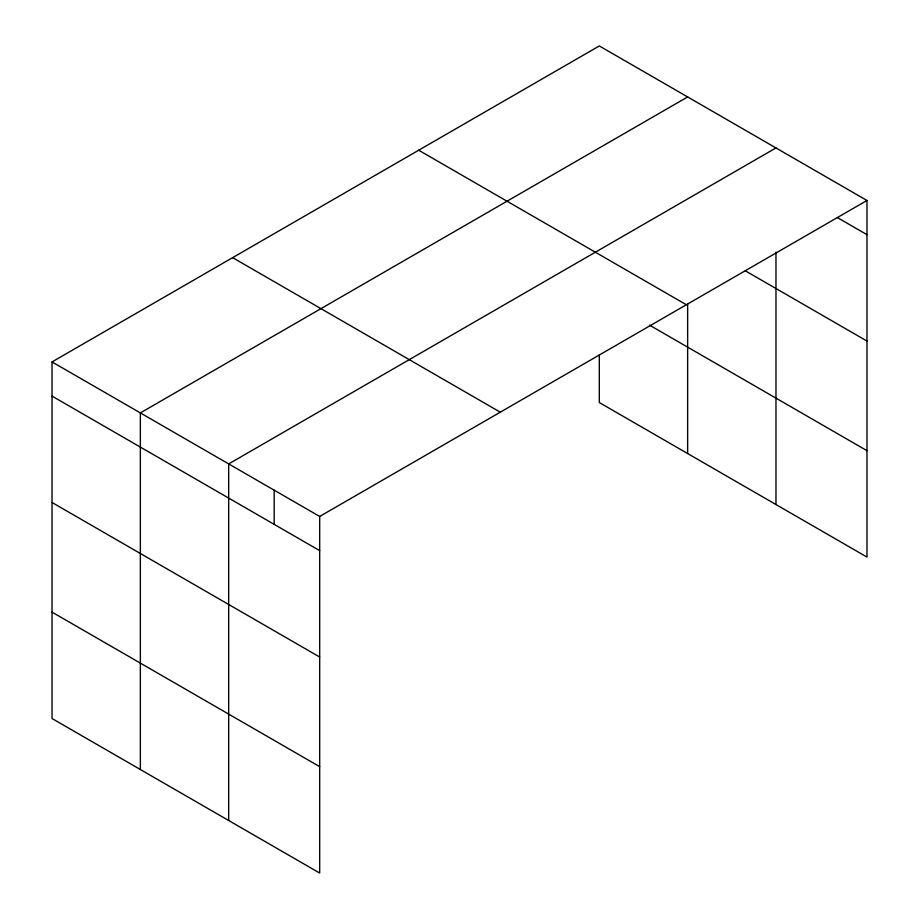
<?xml version="1.0" encoding="UTF-8"?>
<svg xmlns="http://www.w3.org/2000/svg" width="919" height="919" viewBox="0 0 919 919"><rect width="100%" height="100%" fill="white"/><g stroke="black" fill="none" stroke-linecap="round" stroke-linejoin="round"><path stroke-width="1.38" d="M52.027 361.925L319.686 516.444L319.686 873.05L52.027 718.52L52.027 361.925L599.314 45.95L866.973 200.48L866.973 557.075L599.314 402.556L599.314 354.952M687.642 96.943L140.354 412.918L140.354 769.513M775.969 147.936L228.682 463.911L228.682 820.506M319.686 516.444L866.973 200.48M837.45 217.619L866.973 234.667M745.298 270.818L866.973 341.064M418.708 150.222L686.367 304.752M649.607 325.188L866.973 450.678M232.633 257.653L500.292 412.183M52.027 396.1L319.686 550.63M52.027 502.498L319.686 657.028M52.027 612.123L319.686 766.653M775.969 252.116L775.969 504.542M687.642 303.58L687.642 453.549M274.184 490.183L274.184 524.358"/></g></svg>
